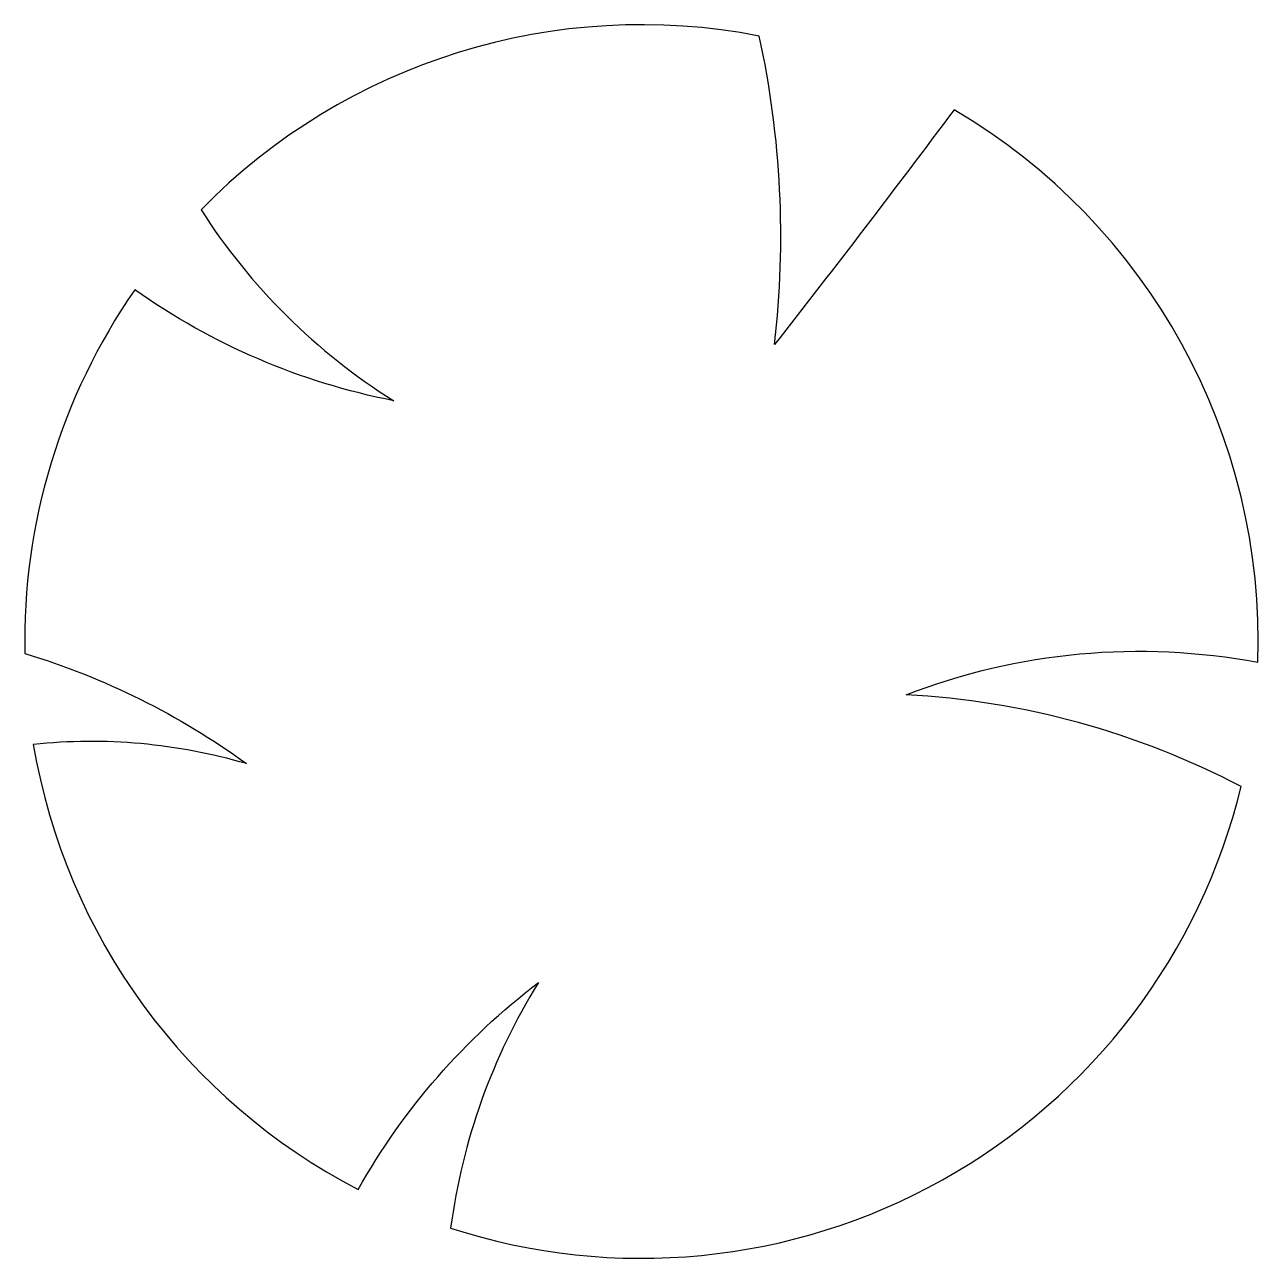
# Model space of a CAD drawing. Extents: x -0.86 to 1.14, y 7.14 to 9.14.
import ezdxf

# ---------------------------------------------------------------- set-up
doc = ezdxf.new("R2010")
doc.units = 0
doc.layers.get('0').update_dxf_attribs({"linetype": 'CONTINUOUS'})

msp = doc.modelspace()

# ---------------------------------------------------------------- linework, layer by layer
msp.add_lwpolyline([(-0.8482, 7.9772, 0.235751), (-0.3214, 7.2557, -0.102996), (-0.0292, 7.591, 0.10655), (-0.1716, 7.1931, 0.437055), (1.1098, 7.9091, 0.107492), (0.5667, 8.0576, -0.139917), (1.1372, 8.1103, 0.274909), (0.6446, 9.0061, -0.005532), (0.3533, 8.6253, 0.082945), (0.3287, 9.1256, 0.251986), (-0.5763, 8.8441, 0.110999), (-0.2639, 8.5343, -0.10581), (-0.6837, 8.7142, 0.157864), (-0.862, 8.1245, -0.084442), (-0.5027, 7.946, 0.097489)], format="xyb", close=True)

doc.saveas('drawing.dxf')
